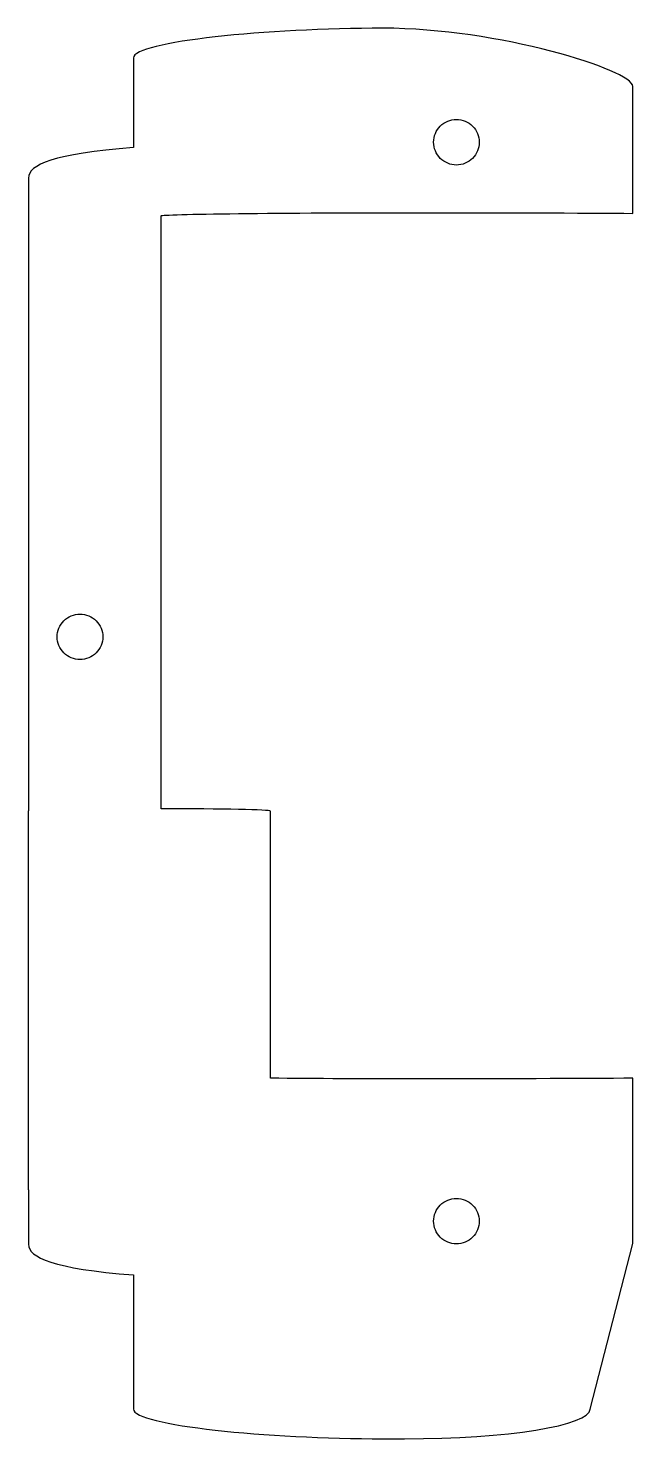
# Model space of a CAD drawing. Extents: x 0.1 to 42.6, y 0.1 to 99.1.
import ezdxf

# ---------------------------------------------------------------- set-up
doc = ezdxf.new("R2010")
doc.units = 0
doc.layers.add('Top_Main_Left', color=7, linetype='CONTINUOUS')

msp = doc.modelspace()

# ---------------------------------------------------------------- linework, layer by layer
at = {"layer": 'Top_Main_Left', "color": 5}
for points in [[(25.056348, 99.147973)], [(31.80088, 91.146346)], [(5.380936, 56.433246)], [(31.80088, 15.42135)]]:
    msp.add_lwpolyline(points, close=True, dxfattribs=at)
for points in [[(7.531436, 97.058695), (7.531436, 90.778757)], [(42.581437, 86.150102), (42.581437, 89.057415), (42.581437, 95.059115)], [(0.162436, 88.629017), (0.162436, 44.210021)], [(9.467118, 44.368668), (9.467118, 85.982667)], [(0.146436, 44.203321), (0.146436, 17.621999)], [(17.142102, 25.450955), (17.142102, 44.203303)], [(39.581042, 2.236228), (42.581437, 13.845661), (42.581437, 25.455095)], [(0.162436, 17.615299), (0.162436, 13.796408)], [(7.531436, 11.646669), (7.531436, 2.236228)]]:
    msp.add_lwpolyline(points, dxfattribs=at)
for points in [[(25.056348, 99.147973), (17.009504, 99.147973), (7.531436, 98.21625), (7.531436, 97.058695)], [(42.581437, 95.059115), (42.581437, 96.21667), (33.103192, 99.147973), (25.056348, 99.147973)], [(28.60088, 91.146346), (28.60088, 91.570692), (28.769451, 91.977659), (29.069509, 92.277717)], [(29.069509, 92.277717), (29.369567, 92.577775), (29.776534, 92.746346), (30.20088, 92.746346)], [(30.20088, 92.746346), (30.625226, 92.746346), (31.032193, 92.577775), (31.332251, 92.277717)], [(31.332251, 92.277717), (31.632309, 91.977659), (31.80088, 91.570692), (31.80088, 91.146346)], [(29.069509, 90.014975), (28.769451, 90.315033), (28.60088, 90.722), (28.60088, 91.146346)], [(31.80088, 91.146346), (31.80088, 90.722), (31.632309, 90.315033), (31.332251, 90.014975)], [(7.531436, 90.778757), (1.919378, 90.342697), (0.162436, 89.546119), (0.162436, 88.629017)], [(30.20088, 89.546346), (29.776534, 89.546346), (29.369567, 89.714917), (29.069509, 90.014975)], [(31.332251, 90.014975), (31.032193, 89.714917), (30.625226, 89.546346), (30.20088, 89.546346)], [(9.467118, 85.982667), (9.467118, 86.103387), (17.775942, 86.200742), (28.09699, 86.200742)], [(28.09699, 86.200742), (32.516048, 86.200742), (39.394332, 86.179952), (42.581437, 86.150102)], [(2.180936, 56.433246), (2.180936, 56.857592), (2.349507, 57.264558), (2.649565, 57.564617)], [(2.649565, 57.564617), (2.949623, 57.864675), (3.356589, 58.033246), (3.780936, 58.033246)], [(3.780936, 58.033246), (4.205282, 58.033246), (4.612248, 57.864675), (4.912307, 57.564617)], [(4.912307, 57.564617), (5.212365, 57.264558), (5.380936, 56.857592), (5.380936, 56.433246)], [(2.649565, 55.301875), (2.349507, 55.601933), (2.180936, 56.008899), (2.180936, 56.433246)], [(5.380936, 56.433246), (5.380936, 56.008899), (5.212365, 55.601933), (4.912307, 55.301875)], [(3.780936, 54.833246), (3.356589, 54.833246), (2.949623, 55.001817), (2.649565, 55.301875)], [(4.912307, 55.301875), (4.612248, 55.001817), (4.205282, 54.833246), (3.780936, 54.833246)], [(0.162436, 44.210021), (0.158036, 44.207621), (0.146436, 44.205621), (0.146436, 44.203321)], [(17.142102, 44.203303), (17.142102, 44.293193), (13.737997, 44.364958), (9.467118, 44.368668)], [(28.09699, 25.404965), (23.908569, 25.404965), (20.246949, 25.423835), (17.142102, 25.450955)], [(42.581437, 25.455095), (39.394332, 25.425245), (32.516047, 25.404965), (28.09699, 25.404965)], [(0.146436, 17.621999), (0.146436, 17.619599), (0.158039, 17.617599), (0.162436, 17.615299)], [(29.069509, 16.552721), (29.369567, 16.85278), (29.776534, 17.021351), (30.20088, 17.021351)], [(30.20088, 17.021351), (30.625226, 17.021351), (31.032193, 16.85278), (31.332251, 16.552721)], [(28.60088, 15.42135), (28.60088, 15.845697), (28.769451, 16.252663), (29.069509, 16.552721)], [(31.332251, 16.552721), (31.632309, 16.252663), (31.80088, 15.845697), (31.80088, 15.42135)], [(29.069509, 14.28998), (28.769451, 14.590038), (28.60088, 14.997004), (28.60088, 15.42135)], [(31.80088, 15.42135), (31.80088, 14.997004), (31.632309, 14.590038), (31.332251, 14.28998)], [(30.20088, 13.82135), (29.776534, 13.82135), (29.369567, 13.989921), (29.069509, 14.28998)], [(31.332251, 14.28998), (31.032193, 13.989921), (30.625226, 13.82135), (30.20088, 13.82135)], [(0.162436, 13.796408), (0.162436, 12.879307), (1.919369, 12.082728), (7.531436, 11.646669)], [(7.531436, 2.236228), (7.531436, 1.078681), (17.009504, 0.146434), (25.056348, 0.146434)], [(26.555998, 0.146434), (33.771914, 0.146434), (39.581042, 1.078681), (39.581042, 2.236228)], [(25.056348, 0.146434), (25.323436, 0.146434), (25.583546, 0.149334), (25.846998, 0.151334)], [(25.846998, 0.151334), (26.083198, 0.149234), (26.316538, 0.146434), (26.555998, 0.146434)]]:
    msp.add_open_spline(points, degree=3, dxfattribs=at)

doc.saveas('drawing.dxf')
